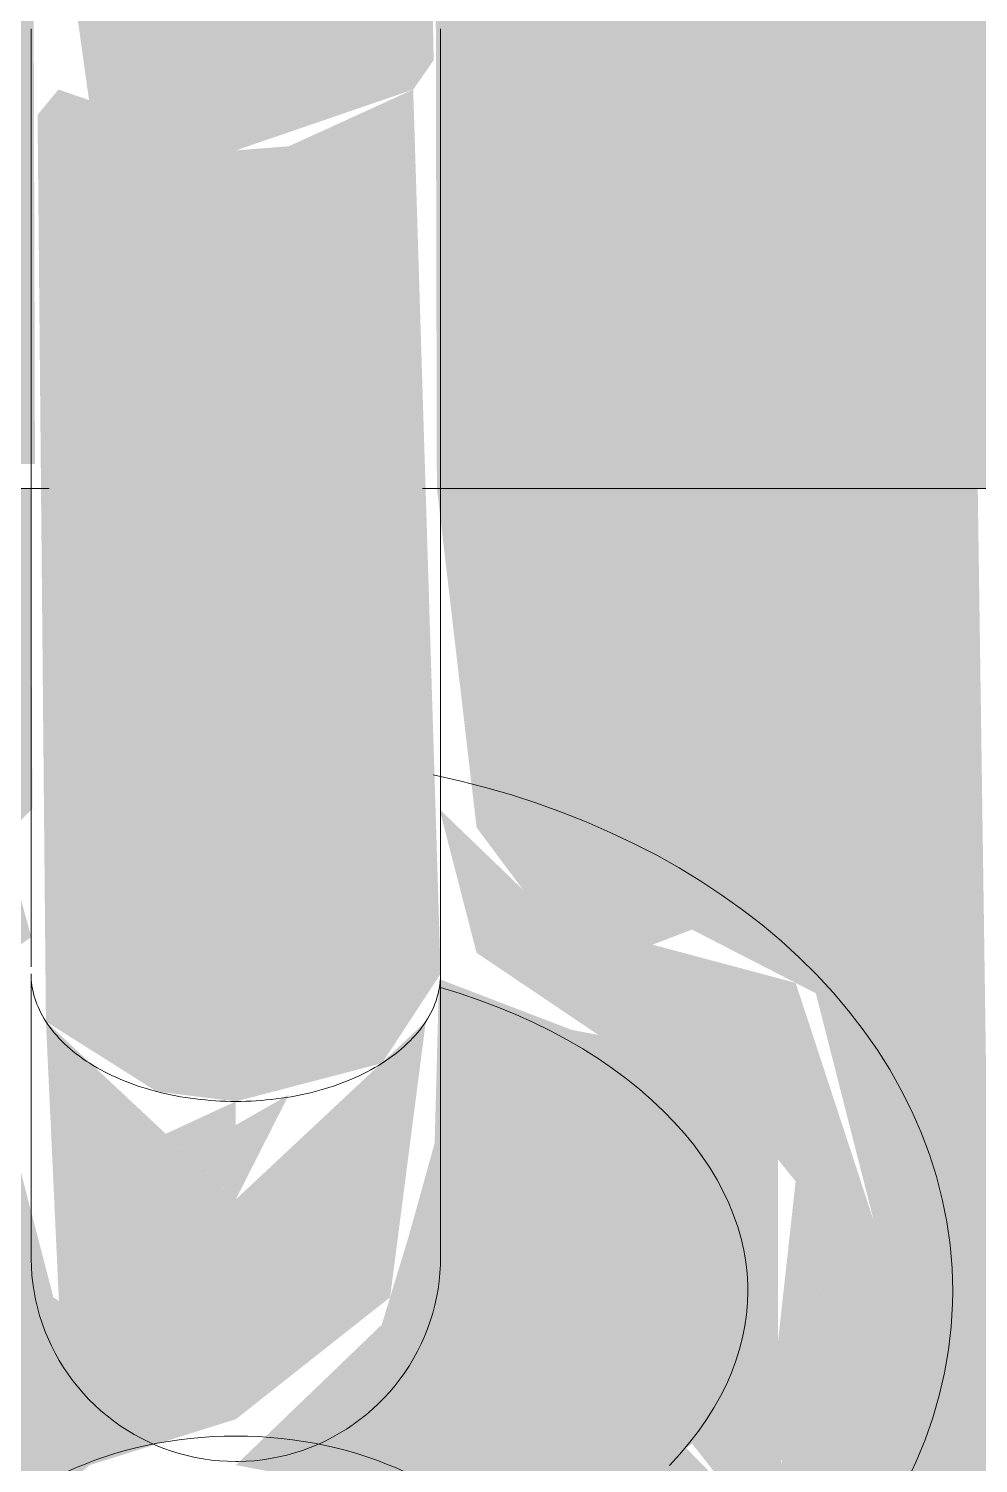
# Model space of a CAD drawing. Header units: inches. Extents: x -26493 to -10162, y -132 to 713.
# Drawn here: x -24956.865 to -24955.705, y 283.998 to 285.749 of the extents above; entities that cross this region are included whole.
import ezdxf

# ---------------------------------------------------------------- set-up
doc = ezdxf.new("R2010")
doc.units = ezdxf.units.IN
doc.header["$MEASUREMENT"] = 0
doc.layers.add('Q-SPCQ', color=91, linetype='Continuous', lineweight=9)

# ---------------------------------------------------------------- blocks, each defined once
blk = doc.blocks.new('Basketball_Backstop-Performance_Sports_Systems-3103-Ceiling_Hung - 27_-0_ to 27_-11 7_8_-706978-Section 13')
at = {"layer": 'Q-SPCQ'}
h = blk.add_hatch(color=256, dxfattribs=at)
h.paths.add_polyline_path([(-24986.6117, 285.1875), (-24982.8031, 285.2433), (-24982.8615, 285.8201), (-24982.8416, 286.4846), (-24982.8617, 286.9375), (-24986.6117, 286.9375), (-24986.6117, 285.2163)], flags=0)
h.paths.add_polyline_path([(-24982.3617, 285.1875), (-24956.8569, 285.2176), (-24956.8617, 286.9375), (-24982.371, 286.9055), (-24982.362, 285.1875)], flags=0)
h.paths.add_polyline_path([(-24956.3662, 285.1875), (-24930.7977, 285.2163), (-24930.8615, 285.8201), (-24930.8424, 286.5165), (-24930.8617, 286.9375), (-24956.3702, 286.9375), (-24956.3664, 285.2171)], flags=0)
h.paths.add_polyline_path([(-24929.655, 285.1875), (-24926.6117, 285.1875), (-24926.6117, 286.9375), (-24930.3702, 286.9375), (-24930.3617, 285.1875)], flags=0)
for points in [[(-24956.6117, 285.6002), (-24956.6117, 286.9375), (-24956.8282, 286.9375), (-24956.8093, 286.4459), (-24956.8442, 286.0424), (-24956.7884, 285.6437), (-24956.6764, 285.6053)], [(-24956.6117, 285.6002), (-24956.3952, 285.6745), (-24956.3702, 285.7103), (-24956.3952, 286.9375), (-24956.6117, 286.9375), (-24956.6117, 286.0424)], [(-24956.6117, 284.4395), (-24956.6117, 285.6002), (-24956.8282, 285.6745), (-24956.8537, 285.6437), (-24956.8435, 284.537), (-24956.7084, 284.4516)], [(-24956.6117, 284.4395), (-24956.4332, 284.4861), (-24956.3617, 284.5954), (-24956.3952, 285.6745), (-24956.547, 285.6053), (-24956.6117, 285.6002), (-24956.6117, 285.0403)], [(-24956.6117, 284.0516), (-24956.6117, 284.3199), (-24956.8435, 284.537), (-24956.8257, 284.1532)], [(-24956.6117, 284.0516), (-24956.4234, 284.2004), (-24956.3798, 284.537), (-24956.6117, 284.3199), (-24956.6117, 284.2004)]]:
    blk.add_hatch(color=256, dxfattribs=at).paths.add_polyline_path(points, flags=0)
h = blk.add_hatch(color=256, dxfattribs=at)
h.paths.add_polyline_path([(-24957.1684, 283.743), (-24957.2854, 283.958), (-24957.2344, 284.0516), (-24957.1841, 283.8101)], flags=0)
h.paths.add_polyline_path([(-24957.2733, 284.1454), (-24957.3196, 283.9158), (-24957.3908, 283.9701), (-24957.2737, 284.1447)], flags=0)
h.paths.add_polyline_path([(-24957.1684, 284.4987), (-24957.2894, 284.292), (-24957.3196, 284.2031), (-24957.3781, 284.3419), (-24957.2701, 284.5969), (-24957.1202, 284.6308)], flags=0)
h.paths.add_polyline_path([(-24957.5172, 282.955), (-24957.1117, 282.955), (-24957.1684, 283.9), (-24957.2102, 283.9686), (-24957.1383, 284.0399), (-24956.9867, 283.8758), (-24956.9108, 283.8954), (-24956.79, 283.9956), (-24956.6117, 284.0516), (-24956.8344, 284.2004), (-24956.9364, 284.5937), (-24957.1008, 284.5117), (-24957.1684, 284.4987), (-24956.8601, 284.7963), (-24956.8617, 285.1875), (-24957.5492, 285.1875), (-24957.5481, 282.955)], flags=0)
h.paths.add_polyline_path([(-24956.6117, 284.3199), (-24956.6117, 284.4395), (-24956.6972, 284.4), (-24956.6298, 284.3369)], flags=0)
h = blk.add_hatch(color=256, dxfattribs=at)
h.paths.add_polyline_path([(-24956.0048, 283.958), (-24956.0715, 283.8101), (-24956.0257, 283.8683), (-24956.0131, 283.9222)], flags=0)
h.paths.add_polyline_path([(-24955.9284, 283.8971), (-24955.9038, 284.0764), (-24955.8325, 283.9701), (-24955.9038, 283.9158)], flags=0)
h.paths.add_polyline_path([(-24955.7051, 282.955), (-24955.6742, 282.955), (-24955.7061, 285.1875), (-24956.3662, 285.1875), (-24956.3178, 284.7738), (-24956.1225, 284.5117), (-24956.2017, 284.5268), (-24956.3637, 284.5889), (-24956.369, 284.3887), (-24956.4002, 284.2765), (-24956.4336, 284.167), (-24956.6117, 283.9956), (-24956.3898, 283.9534), (-24956.2494, 283.872), (-24956.133, 283.958), (-24956.0549, 284.0219), (-24956.0048, 283.958), (-24955.9448, 284.002), (-24955.952, 283.8683), (-24956.1117, 283.7283), (-24956.1117, 282.955), (-24955.7061, 282.955)], flags=0)
h.paths.add_polyline_path([(-24955.95, 284.1454), (-24955.95, 284.3687), (-24956.1031, 284.6308), (-24956.0549, 284.6492), (-24955.9038, 284.5715), (-24955.8325, 284.292), (-24955.9487, 284.147)], flags=0)
h.paths.add_polyline_path([(-24956.6117, 284.3199), (-24956.547, 284.4476), (-24956.6117, 284.4107), (-24956.6117, 284.3369)], flags=0)
h = blk.add_hatch(color=256, dxfattribs=at)
h.paths.add_polyline_path([(-24957.1684, 284.4987), (-24957.0216, 284.5268), (-24956.8613, 284.6401), (-24956.8998, 284.7793), (-24957.1441, 284.5268)], flags=0)
h.paths.add_polyline_path([(-24957.2733, 284.1454), (-24957.2733, 284.3687), (-24957.1202, 284.6308), (-24957.1684, 284.6492), (-24957.3196, 284.5715), (-24957.3908, 284.292)], flags=0)
h.paths.add_polyline_path([(-24956.0549, 284.4987), (-24956.3632, 284.7963), (-24956.3178, 284.6208), (-24956.1691, 284.5206)], flags=0)
h.paths.add_polyline_path([(-24955.95, 284.1454), (-24955.8325, 284.292), (-24955.9284, 284.5842), (-24956.1031, 284.6308), (-24955.95, 284.3687), (-24955.9284, 284.3419)], flags=0)
h = blk.add_hatch(color=256, dxfattribs=at)
h.paths.add_polyline_path([(-24956.3236, 283.618), (-24956.1869, 283.6902), (-24956.2017, 283.7283), (-24956.3066, 283.6333)], flags=0)
h.paths.add_polyline_path([(-24956.9454, 283.657), (-24956.9557, 283.6843), (-24956.6117, 283.7659), (-24957.0536, 283.8954), (-24957.1451, 284.0516), (-24957.2185, 283.958), (-24957.1383, 283.8651), (-24957.1684, 283.743), (-24956.9727, 283.6825)], flags=0)
h.paths.add_polyline_path([(-24956.3232, 283.6962), (-24956.3231, 283.7211), (-24956.0549, 283.743), (-24956.0823, 283.8683), (-24956.0048, 283.958), (-24956.085, 284.0399), (-24956.2017, 283.886), (-24956.6117, 283.7659), (-24956.3236, 283.6962)], flags=0)
h.paths.add_polyline_path([(-24957.1684, 283.743), (-24957.2733, 284.036), (-24957.2687, 283.8651)], flags=0)
h.paths.add_polyline_path([(-24956.0549, 283.743), (-24955.9379, 283.958), (-24955.973, 284.1454), (-24956.0264, 283.8651)], flags=0)
h.paths.add_polyline_path([(-24957.2949, 283.8971), (-24957.2733, 284.1454), (-24957.3908, 283.9701)], flags=0)
h.paths.add_polyline_path([(-24955.9284, 283.8971), (-24955.8325, 283.9701), (-24955.95, 284.1454)], flags=0)
for p, q in [((-24956.8617, 285.7488), (-24956.8617, 284.6037)), ((-24956.3617, 284.5881), (-24956.3617, 285.7488)), ((-24982.5513, 285.1875), (-24956.8397, 285.1875)), ((-24956.8617, 285.1875), (-24956.8617, 284.7887)), ((-24956.3837, 285.1875), (-24930.7421, 285.1875)), ((-24956.3617, 284.7963), (-24956.3617, 285.1875))]:
    blk.add_line(p, q, dxfattribs=at)
at = {"layer": 'Q-SPCQ', "flags": 128}
for points in [[(-24955.7367, 284.2079), (-24955.7375, 284.2361), (-24955.7399, 284.2643), (-24955.7438, 284.2924), (-24955.7494, 284.3202), (-24955.7565, 284.3477), (-24955.765, 284.3748), (-24955.7751, 284.4015), (-24955.7865, 284.4277), (-24955.7994, 284.4534), (-24955.8136, 284.4785), (-24955.829, 284.503), (-24955.8458, 284.5269), (-24955.8637, 284.55), (-24955.8827, 284.5725), (-24955.9028, 284.5942), (-24955.924, 284.6152), (-24955.9462, 284.6354), (-24955.9694, 284.6549), (-24955.9934, 284.6735), (-24956.0184, 284.6913), (-24956.0441, 284.7084), (-24956.0707, 284.7245), (-24956.098, 284.7399), (-24956.1261, 284.7543), (-24956.1548, 284.7679), (-24956.1841, 284.7807), (-24956.214, 284.7925), (-24956.2444, 284.8035), (-24956.2754, 284.8135), (-24956.3068, 284.8227), (-24956.3386, 284.8309), (-24956.3707, 284.8382)], [(-24956.8617, 284.5954), (-24956.8617, 284.5657), (-24956.8617, 284.5371), (-24956.8617, 284.5096), (-24956.8617, 284.4833), (-24956.8617, 284.4582), (-24956.8617, 284.4345), (-24956.8617, 284.412), (-24956.8617, 284.3908), (-24956.8617, 284.371), (-24956.8617, 284.3527), (-24956.8617, 284.3357), (-24956.8617, 284.3203), (-24956.8617, 284.3063), (-24956.8617, 284.2938), (-24956.8617, 284.2829), (-24956.8617, 284.2735), (-24956.8617, 284.2656), (-24956.8617, 284.2594), (-24956.8617, 284.2547), (-24956.8617, 284.2516), (-24956.8617, 284.2501), (-24956.8617, 284.25)], [(-24956.3617, 284.25), (-24956.3617, 284.2508), (-24956.3617, 284.2532), (-24956.3617, 284.2572), (-24956.3617, 284.2628), (-24956.3617, 284.2699), (-24956.3617, 284.2787), (-24956.3617, 284.2889), (-24956.3617, 284.3008), (-24956.3617, 284.3141), (-24956.3617, 284.3289), (-24956.3617, 284.3452), (-24956.3617, 284.363), (-24956.3617, 284.3822), (-24956.3617, 284.4027), (-24956.3617, 284.4247), (-24956.3617, 284.4479), (-24956.3617, 284.4724), (-24956.3617, 284.4982), (-24956.3617, 284.5252), (-24956.3617, 284.5533), (-24956.3617, 284.5825), (-24956.3617, 284.5954)], [(-24956.3619, 284.5785), (-24956.338, 284.5712), (-24956.3147, 284.5632), (-24956.292, 284.5547), (-24956.2698, 284.5455), (-24956.2483, 284.5358), (-24956.2275, 284.5255), (-24956.2074, 284.5147), (-24956.1881, 284.5035), (-24956.1696, 284.4918), (-24956.1519, 284.4796), (-24956.135, 284.4671), (-24956.119, 284.4543), (-24956.1039, 284.4412), (-24956.0898, 284.4277), (-24956.0765, 284.4141), (-24956.0642, 284.4003), (-24956.0528, 284.3863), (-24956.0424, 284.3721), (-24956.0329, 284.3579), (-24956.0243, 284.3437), (-24956.0167, 284.3294), (-24956.0099, 284.3151), (-24956.0041, 284.3008), (-24955.9991, 284.2865), (-24955.995, 284.2722), (-24955.9917, 284.258), (-24955.9892, 284.2438), (-24955.9876, 284.2297), (-24955.9868, 284.2155), (-24955.9867, 284.2079)], [(-24956.8617, 284.25), (-24956.8617, 284.2508), (-24956.8617, 284.2532), (-24956.8617, 284.2572), (-24956.8617, 284.2628), (-24956.8617, 284.2699), (-24956.8617, 284.2787), (-24956.8617, 284.2889), (-24956.8617, 284.3008), (-24956.8617, 284.3141), (-24956.8617, 284.3289), (-24956.8617, 284.3452), (-24956.8617, 284.363), (-24956.8617, 284.3822), (-24956.8617, 284.4027), (-24956.8617, 284.4247), (-24956.8617, 284.4479), (-24956.8617, 284.4724), (-24956.8617, 284.4982), (-24956.8617, 284.5252)], [(-24956.3617, 284.5371), (-24956.3617, 284.5096), (-24956.3617, 284.4833), (-24956.3617, 284.4582), (-24956.3617, 284.4344), (-24956.3617, 284.412), (-24956.3617, 284.3908), (-24956.3617, 284.371), (-24956.3617, 284.3527), (-24956.3617, 284.3357), (-24956.3617, 284.3203), (-24956.3617, 284.3063), (-24956.3617, 284.2938), (-24956.3617, 284.2829), (-24956.3617, 284.2735), (-24956.3617, 284.2656), (-24956.3617, 284.2594), (-24956.3617, 284.2547), (-24956.3617, 284.2516), (-24956.3617, 284.2501), (-24956.3617, 284.25)], [(-24956.6117, 284), (-24956.6217, 284.0002), (-24956.6316, 284.0008), (-24956.6416, 284.0018), (-24956.6515, 284.0032), (-24956.6613, 284.005), (-24956.6711, 284.0072), (-24956.6807, 284.0097), (-24956.6903, 284.0127), (-24956.6997, 284.016), (-24956.709, 284.0197), (-24956.7181, 284.0238), (-24956.7271, 284.0283), (-24956.7359, 284.033), (-24956.7445, 284.0382), (-24956.7528, 284.0437), (-24956.761, 284.0495), (-24956.7689, 284.0556), (-24956.7765, 284.062), (-24956.7839, 284.0688), (-24956.791, 284.0758), (-24956.7978, 284.0831), (-24956.8043, 284.0907), (-24956.8106, 284.0985), (-24956.8165, 284.1066), (-24956.822, 284.1149), (-24956.8273, 284.1234), (-24956.8322, 284.1322), (-24956.8367, 284.1411), (-24956.8409, 284.1502), (-24956.8447, 284.1594), (-24956.8481, 284.1688), (-24956.8512, 284.1783), (-24956.8538, 284.188), (-24956.8561, 284.1977), (-24956.858, 284.2075), (-24956.8595, 284.2174), (-24956.8606, 284.2273), (-24956.8613, 284.2373), (-24956.8616, 284.2473), (-24956.8617, 284.25)], [(-24956.3617, 284.25), (-24956.3619, 284.24), (-24956.3625, 284.23), (-24956.3635, 284.2201), (-24956.3649, 284.2102), (-24956.3666, 284.2003), (-24956.3688, 284.1906), (-24956.3714, 284.1809), (-24956.3744, 284.1714), (-24956.3777, 284.1619), (-24956.3814, 284.1526), (-24956.3855, 284.1435), (-24956.3899, 284.1346), (-24956.3947, 284.1258), (-24956.3998, 284.1172), (-24956.4053, 284.1088), (-24956.4111, 284.1007), (-24956.4173, 284.0928), (-24956.4237, 284.0852), (-24956.4305, 284.0778), (-24956.4375, 284.0707), (-24956.4448, 284.0638), (-24956.4524, 284.0573), (-24956.4602, 284.0511), (-24956.4683, 284.0452), (-24956.4766, 284.0396), (-24956.4851, 284.0344), (-24956.4938, 284.0295), (-24956.5027, 284.025), (-24956.5118, 284.0208), (-24956.5211, 284.017), (-24956.5305, 284.0136), (-24956.54, 284.0105), (-24956.5496, 284.0078), (-24956.5594, 284.0055), (-24956.5692, 284.0036), (-24956.5791, 284.0021), (-24956.589, 284.001), (-24956.599, 284.0003), (-24956.609, 284), (-24956.6117, 284)], [(-24955.7933, 283.9741), (-24955.7811, 284), (-24955.7703, 284.0265), (-24955.7609, 284.0534), (-24955.753, 284.0807), (-24955.7466, 284.1083), (-24955.7418, 284.1362), (-24955.7386, 284.1644), (-24955.7369, 284.1926), (-24955.7367, 284.2079)], [(-24955.9867, 284.2079), (-24955.9871, 284.1937), (-24955.9883, 284.1796), (-24955.9903, 284.1654), (-24955.9931, 284.1512), (-24955.9968, 284.137), (-24956.0013, 284.1227), (-24956.0067, 284.1084), (-24956.0129, 284.0941), (-24956.0201, 284.0798), (-24956.0282, 284.0655), (-24956.0371, 284.0513), (-24956.0471, 284.0371), (-24956.0579, 284.023), (-24956.0698, 284.0091), (-24956.0825, 283.9953)]]:
    blk.add_lwpolyline(points, dxfattribs=at)
at = {"layer": 'Q-SPCQ'}
blk.add_ellipse((-24956.6117, 283.7659), major_axis=(0.375, 0), ratio=0.707107, start_param=0.400104, end_param=2.741488, dxfattribs=at)
blk.add_open_spline([(-24956.6117, 284.4395), (-24956.6448, 284.4395), (-24956.7109, 284.4477), (-24956.7809, 284.4773), (-24956.8223, 284.5094), (-24956.845, 284.5367), (-24956.8586, 284.5655), (-24956.8617, 284.5854), (-24956.8617, 284.5954)], degree=3, knots=[-1, -1, -1, -1, -0.875, -0.75, -0.6875, -0.625, -0.5625, -0.5, -0.5, -0.5, -0.5], dxfattribs=at)
blk.add_open_spline([(-24956.3617, 284.5954), (-24956.3616, 284.5755), (-24956.3737, 284.5358), (-24956.4283, 284.4832), (-24956.5124, 284.4477), (-24956.5785, 284.4395), (-24956.6117, 284.4395)], degree=3, dxfattribs=at)

msp = doc.modelspace()

# ---------------------------------------------------------------- block references
at = {"layer": 'Q-SPCQ'}
msp.add_blockref('Basketball_Backstop-Performance_Sports_Systems-3103-Ceiling_Hung - 27_-0_ to 27_-11 7_8_-706978-Section 13', (0, 0), dxfattribs=at)

doc.saveas('drawing.dxf')
